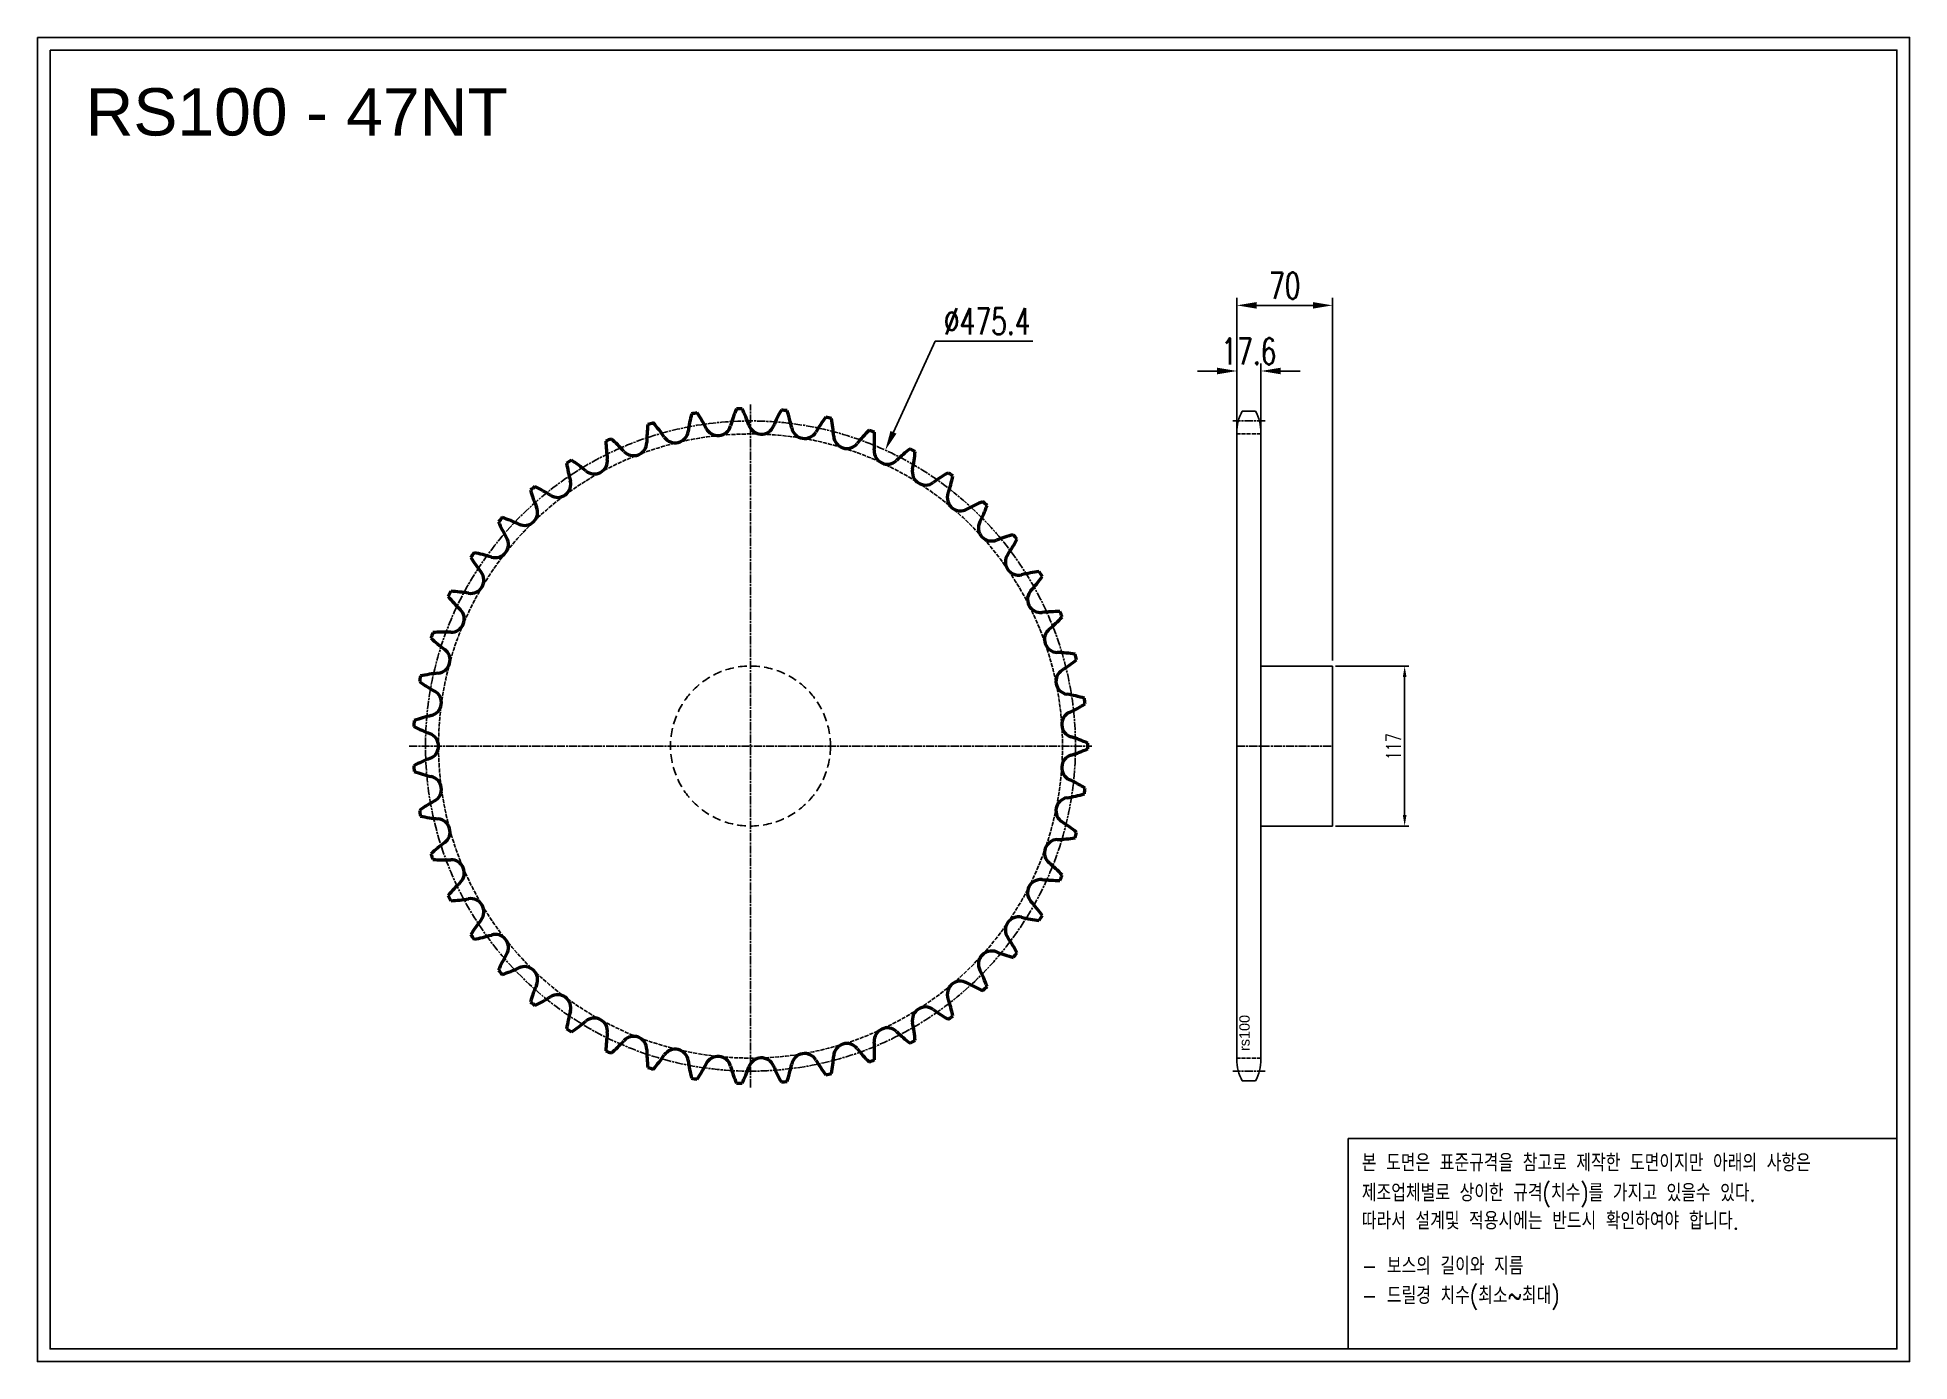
# Model space of a CAD drawing. Header units: millimetres. Extents: x -9238 to -7869, y 18395 to 19363.
import ezdxf

# ---------------------------------------------------------------- set-up
doc = ezdxf.new("R2010")
doc.units = ezdxf.units.MM
for name, pattern in [('AM_ISO02W050', [7.5, 6, -1.5]), ('AM_ISO02W050x2', [3.75, 3, -0.75]), ('AM_ISO08W050', [18, 12, -1.5, 3, -1.5]), ('AM_ISO08W050x2', [9, 6, -0.75, 1.5, -0.75]), ('HIDDEN', [9.525, 6.35, -3.175])]:
    doc.linetypes.add(name, pattern=pattern)
for name, color, linetype, lineweight in [('AM_0N', 7, 'Continuous', 50), ('AM_3N', 6, 'AM_ISO02W050', 25), ('AM_7', 4, 'AM_ISO08W050', 25), ('AM_7N', 4, 'AM_ISO08W050', 25)]:
    doc.layers.add(name, color=color, linetype=linetype, lineweight=lineweight)
doc.layers.add('HL', color=2, linetype='HIDDEN')
doc.layers.add('S-DIM', color=7, linetype='Continuous')
doc.styles.add('HAN', font='ROMANS.shx', dxfattribs={"width": 0.7, "bigfont": 'whgtxt.shx'})
doc.styles.add('HSG', font='SIMPLEX.shx', dxfattribs={"width": 0.7, "bigfont": 'HSG.shx'})
doc.styles.get("Standard").update_dxf_attribs({"font": 'arial.ttf'})
doc.dimstyles.new('APP23', dxfattribs={"dimscale": 4.5, "dimtxt": 2.4, "dimasz": 1.8, "dimexe": 0.7, "dimexo": 0.5, "dimgap": 0.6, "dimtad": 1, "dimtoh": 1, "dimdec": 1, "dimrnd": 0.01, "dimzin": 9, "dimdsep": 46, "dimtxsty": 'HSG', "dimcen": 0, "dimclrd": 1, "dimclre": 1, "dimclrt": 256, "dimazin": 2, "dimtp": 1, "dimtm": 1, "dimtfac": 0.5, "dimtdec": 1, "dimtix": 1, "dimtofl": 0, "dimtmove": 0, "dimatfit": 3, "dimfxl": 0, "dimtvp": 1, "dimtolj": 2, "dimlwd": -1, "dimlwe": -1, "dimarcsym": 0})
doc.dimstyles.new('APP32', dxfattribs={"dimscale": 8, "dimtxt": 2.4, "dimasz": 1.8, "dimexe": 0.7, "dimexo": 0.5, "dimgap": 0.6, "dimtad": 1, "dimtoh": 1, "dimdec": 1, "dimrnd": 0.01, "dimzin": 9, "dimdsep": 46, "dimtxsty": 'HSG', "dimcen": 0, "dimclrd": 1, "dimclre": 1, "dimclrt": 256, "dimazin": 2, "dimtp": 1, "dimtm": 1, "dimtfac": 0.5, "dimtdec": 1, "dimtofl": 0, "dimtmove": 0, "dimatfit": 3, "dimfxl": 0, "dimtvp": 1, "dimtolj": 2, "dimlwd": -1, "dimlwe": -1, "dimarcsym": 0})

# ---------------------------------------------------------------- blocks, each defined once
blk = doc.blocks.new('*D1')
at = {"layer": 'Defpoints', "color": 0, "transparency": 16777216}
for p in [(-8290.7, 18903.7), (-8290.7, 18786.7), (-8238, 18786.7)]:
    blk.add_point(p, dxfattribs=at)
at = {"layer": 'S-DIM', "color": 1, "transparency": 16777216}
for p, q in [((-8288.5, 18903.7), (-8234.8, 18903.7)), ((-8238, 18895.6), (-8238, 18794.8)), ((-8288.5, 18786.7), (-8234.8, 18786.7))]:
    blk.add_line(p, q, dxfattribs=at)
for points in [[(-8239.3, 18895.6), (-8236.6, 18895.6), (-8238, 18903.7)], [(-8239.3, 18794.8), (-8236.6, 18794.8), (-8238, 18786.7)]]:
    blk.add_solid(points, dxfattribs=at)
at = {"layer": 'S-DIM', "transparency": 16777216, "insert": (-8246.1, 18844.8), "char_height": 10.8, "attachment_point": 5, "rotation": 90, "style": 'HSG'}
blk.add_mtext('\\A2;117', dxfattribs=at)
blk = doc.blocks.new('*D2')
at = {"layer": 'Defpoints', "color": 0, "transparency": 16777216}
for p in [(-8343.1, 19119.4), (-8360.7, 19073.4), (-8343.1, 19073.4)]:
    blk.add_point(p, dxfattribs=at)
at = {"layer": 'S-DIM', "color": 1, "transparency": 16777216}
for p, q in [((-8375.1, 19119.4), (-8389.5, 19119.4)), ((-8360.7, 19077.4), (-8360.7, 19125)), ((-8343.1, 19077.4), (-8343.1, 19125)), ((-8328.7, 19119.4), (-8314.3, 19119.4))]:
    blk.add_line(p, q, dxfattribs=at)
for points in [[(-8375.1, 19121.8), (-8375.1, 19117), (-8360.7, 19119.4)], [(-8328.7, 19121.8), (-8328.7, 19117), (-8343.1, 19119.4)]]:
    blk.add_solid(points, dxfattribs=at)
at = {"layer": 'S-DIM', "transparency": 16777216, "insert": (-8351.9, 19133.8), "char_height": 19.2, "attachment_point": 5, "style": 'HSG'}
blk.add_mtext('\\A2;17.6', dxfattribs=at)
blk = doc.blocks.new('*D3')
at = {"layer": 'Defpoints', "color": 0, "transparency": 16777216}
for p in [(-8290.7, 19167.4), (-8360.7, 19073.4), (-8290.7, 18903.7)]:
    blk.add_point(p, dxfattribs=at)
at = {"layer": 'S-DIM', "color": 1, "transparency": 16777216}
for p, q in [((-8360.7, 19077.4), (-8360.7, 19173)), ((-8290.7, 18907.7), (-8290.7, 19173)), ((-8346.3, 19167.4), (-8305.1, 19167.4))]:
    blk.add_line(p, q, dxfattribs=at)
for points in [[(-8346.3, 19169.8), (-8346.3, 19165), (-8360.7, 19167.4)], [(-8305.1, 19169.8), (-8305.1, 19165), (-8290.7, 19167.4)]]:
    blk.add_solid(points, dxfattribs=at)
at = {"layer": 'S-DIM', "transparency": 16777216, "insert": (-8325.7, 19181.8), "char_height": 19.2, "attachment_point": 5, "style": 'HSG'}
blk.add_mtext('\\A2;70', dxfattribs=at)
blk = doc.blocks.new('*D4')
at = {"layer": 'Defpoints', "color": 0, "transparency": 16777216}
for p in [(-8617.8, 19061.5), (-8815, 18629)]:
    blk.add_point(p, dxfattribs=at)
at = {"layer": 'S-DIM', "color": 1, "transparency": 16777216}
for p, q in [((-8581.4, 19141.3), (-8611.8, 19074.6)), ((-8510, 19141.3), (-8581.4, 19141.3))]:
    blk.add_line(p, q, dxfattribs=at)
blk.add_solid([(-8614, 19075.6), (-8609.6, 19073.6), (-8617.8, 19061.5)], dxfattribs=at)
at = {"layer": 'S-DIM', "transparency": 16777216, "insert": (-8543.3, 19155.7), "char_height": 19.2, "attachment_point": 5, "style": 'HSG'}
blk.add_mtext('\\A2;∅475.4', dxfattribs=at)
blk = doc.blocks.new('notice1')
at = {"color": 4}
blk.add_lwpolyline([(-22142.12, 1735.9), (-22053.8, 1735.9), (-22053.8, 1702.07), (-22142.12, 1702.07)], close=True, dxfattribs=at)
at = {"color": 4, "style": 'HAN', "width": 0.8}
for s, p in [('본 도면은 표준규격을 참고로 제작한 도면이지만 아래의 사항은', (-22139.9, 1730.62)), ('제조업체별로 상이한 규격(치수)를 가지고 있을수 있다.', (-22139.9, 1725.78)), ('따라서 설계및 적용시에는 반드시 확인하여야 합니다.', (-22139.9, 1721.28)), ('- 보스의 길이와 지름', (-22139.9, 1714.03)), ('- 드릴경 치수(최소~최대)', (-22139.9, 1709.27))]:
    blk.add_text(s, height=2.7949, dxfattribs=at).set_placement(p)

msp = doc.modelspace()

# ---------------------------------------------------------------- linework, layer by layer
for p, q in [((-8347.08, 19090.13), (-8356.73, 19090.13)), ((-8360.7, 19074.23), (-8360.7, 18616.2)), ((-8343.1, 19074.23), (-8343.1, 18616.2)), ((-8343.1, 18903.71), (-8290.7, 18903.71)), ((-8290.7, 18903.71), (-8290.7, 18786.71)), ((-8290.7, 18786.71), (-8343.1, 18786.71)), ((-8347.08, 18600.3), (-8356.73, 18600.3))]:
    msp.add_line(p, q)
for points in [[(-9237.87, 19363.27), (-7868.72, 19363.27), (-7868.72, 18395.18), (-9237.87, 18395.18)], [(-9228.65, 19354.05), (-7877.94, 19354.05), (-7877.94, 18404.4), (-9228.65, 18404.4)]]:
    msp.add_lwpolyline(points, close=True)
for centre, start, end in [((-8326.9, 19074.23), 151.93881, 180), ((-8376.9, 19074.23), 0, 28.06119), ((-8326.9, 18616.2), 180, 208.06119), ((-8376.9, 18616.2), 331.93881, 0)]:
    msp.add_arc(centre, 33.8, start, end)
at = {"layer": 'AM_0N'}
for centre, radius, start, end in [((-8650.92, 19060.52), 112.01, 165.75228, 172.44681), ((-8716.38, 18845.21), 246.67, 99.08383, 100.0651), ((-8848.85, 19027.14), 112.01, 26.70213, 33.39666), ((-8622.81, 19049.87), 112.01, 158.0927, 164.78723), ((-8716.38, 18845.21), 246.67, 91.42426, 92.40553), ((-8823.42, 19043.17), 112.01, 19.04255, 25.73708), ((-8596.37, 19035.58), 112.01, 150.43313, 157.12766), ((-8716.38, 18845.21), 246.67, 83.76469, 84.74595), ((-8796.08, 19055.67), 112.01, 11.38298, 18.07751), ((-8680.21, 19067.32), 112.01, 173.41185, 180.10638), ((-8716.38, 18845.21), 246.67, 106.74341, 107.72468), ((-8871.91, 19007.86), 112.01, 34.3617, 41.05623), ((-8771.5, 19076.51), 9.62, 214.3617, 352.44681), ((-8740.18, 19081.79), 9.62, 206.70213, 344.78723), ((-8708.44, 19082.85), 9.62, 199.04255, 337.12766), ((-8676.84, 19079.67), 9.62, 191.38298, 329.46809), ((-8572.07, 19017.88), 112.01, 142.77355, 149.46809), ((-8716.38, 18845.21), 246.67, 76.10511, 77.08638), ((-8767.32, 19064.41), 112.01, 3.7234, 10.41793), ((-8550.34, 18997.11), 112.01, 135.11398, 141.80851), ((-8716.38, 18845.21), 246.67, 68.44554, 69.4268), ((-8737.64, 19069.24), 112.01, 356.06383, 2.75836), ((-8716.38, 18845.21), 246.67, 114.40298, 115.38425), ((-8710.13, 19070.16), 112.01, 181.07143, 187.76596), ((-8892.2, 18985.68), 112.01, 42.02128, 48.71581), ((-8801.84, 19067.1), 9.62, 222.02128, 0.10638), ((-8645.94, 19072.31), 9.62, 183.7234, 321.80851), ((-8616.3, 19060.89), 9.62, 176.06383, 314.14894), ((-8531.58, 18973.62), 112.01, 127.45441, 134.14894), ((-8716.38, 18845.21), 246.67, 60.78596, 61.76723), ((-8707.59, 19070.08), 112.01, 348.40426, 355.09879), ((-8716.38, 18845.21), 246.67, 122.06256, 123.04383), ((-8740.17, 19068.99), 112.01, 188.731, 195.42553), ((-8909.35, 18960.99), 112.01, 49.68085, 56.37538), ((-8830.65, 19053.73), 9.62, 229.68085, 7.76596), ((-8588.44, 19045.63), 9.62, 168.40426, 306.48936), ((-8516.11, 18947.84), 112.01, 119.79483, 126.48936), ((-8716.38, 18845.21), 246.67, 53.12639, 54.10765), ((-8716.38, 18845.21), 246.67, 129.72213, 130.7034), ((-8769.79, 19063.82), 112.01, 196.39058, 203.08511), ((-8923.06, 18934.23), 112.01, 57.34043, 64.03496), ((-8857.42, 19036.64), 9.62, 237.34043, 15.42553), ((-8677.7, 19066.9), 112.01, 340.74468, 347.43921), ((-8881.68, 19016.13), 9.62, 245, 23.08511), ((-8562.87, 19026.79), 9.62, 160.74468, 298.82979), ((-8504.22, 18920.23), 112.01, 112.13526, 118.82979), ((-8648.5, 19059.77), 112.01, 333.08511, 339.77964), ((-8716.38, 18845.21), 246.67, 45.46681, 46.44808), ((-8716.38, 18845.21), 246.67, 137.38171, 138.36297), ((-8798.45, 19054.75), 112.01, 204.05015, 210.74468), ((-8933.09, 18905.89), 112.01, 65, 71.69453), ((-8540.04, 19004.71), 9.62, 153.08511, 291.17021), ((-8902.99, 18992.57), 9.62, 252.65957, 30.74468), ((-8496.11, 18891.28), 112.01, 104.47568, 111.17021), ((-8620.51, 19048.81), 112.01, 325.42553, 332.12006), ((-8716.38, 18845.21), 246.67, 37.80724, 38.78851), ((-8716.38, 18845.21), 246.67, 145.04128, 146.02255), ((-8825.64, 19041.95), 112.01, 211.70972, 218.40426), ((-8939.24, 18876.47), 112.01, 72.65957, 79.35411), ((-8520.36, 18979.78), 9.62, 145.42553, 283.51064), ((-8920.96, 18966.39), 9.62, 260.31915, 38.40426), ((-8491.94, 18861.51), 112.01, 96.81611, 103.51064), ((-8594.23, 19034.21), 112.01, 317.76596, 324.46049), ((-8716.38, 18845.21), 246.67, 30.14766, 31.12893), ((-8716.38, 18845.21), 246.67, 152.70086, 153.68212), ((-8850.89, 19025.63), 112.01, 219.3693, 226.06383), ((-8941.42, 18846.48), 112.01, 80.31915, 87.01368), ((-8504.17, 18952.45), 9.62, 137.76596, 275.85106), ((-8935.29, 18938.04), 9.62, 267.97872, 46.06383), ((-8491.77, 18831.45), 112.01, 89.15653, 95.85106), ((-8570.13, 19016.24), 112.01, 310.10638, 316.80091), ((-8716.38, 18845.21), 246.67, 22.48809, 23.46936), ((-8716.38, 18845.21), 246.67, 160.36043, 161.3417), ((-8873.74, 19006.09), 112.01, 227.02887, 233.7234), ((-8939.58, 18816.48), 112.01, 87.97872, 94.67325), ((-8491.77, 18923.21), 9.62, 130.10638, 268.19149), ((-8945.71, 18908.03), 9.62, 275.6383, 53.7234), ((-8495.61, 18801.64), 112.01, 81.49696, 88.19149), ((-8548.64, 18995.22), 112.01, 302.44681, 309.14134), ((-8716.38, 18845.21), 246.67, 14.82852, 15.80978), ((-8716.38, 18845.21), 246.67, 168.02, 169.00127), ((-8933.76, 18786.99), 112.01, 95.6383, 102.33283), ((-8483.38, 18892.58), 9.62, 122.44681, 260.53191), ((-8893.78, 18983.68), 112.01, 234.68845, 241.38298), ((-8952.03, 18876.91), 9.62, 283.29787, 61.38298), ((-8503.39, 18772.6), 112.01, 73.83738, 80.53191), ((-8924.06, 18758.53), 112.01, 103.29787, 109.9924), ((-8479.14, 18861.1), 9.62, 114.78723, 252.87234), ((-8530.14, 18971.52), 112.01, 294.78723, 301.48176), ((-8716.38, 18845.21), 246.67, 7.16894, 8.15021), ((-8716.38, 18845.21), 246.67, 175.67958, 176.66085), ((-8910.65, 18958.8), 112.01, 242.34802, 249.04255), ((-8954.15, 18845.21), 9.62, 290.95745, 69.04255), ((-8514.96, 18744.86), 112.01, 66.17781, 72.87234), ((-8514.96, 18945.57), 112.01, 287.12766, 293.82219), ((-8716.38, 18845.21), 246.67, 359.50937, 0.49063), ((-8910.65, 18731.63), 112.01, 110.95745, 117.65198), ((-8716.38, 18845.21), 246.67, 183.33915, 184.32042), ((-8924.06, 18931.9), 112.01, 250.0076, 256.70213), ((-8479.14, 18829.33), 9.62, 107.12766, 245.21277), ((-8952.03, 18813.52), 9.62, 298.61702, 76.70213), ((-8530.14, 18718.91), 112.01, 58.51824, 65.21277), ((-8716.38, 18845.21), 246.67, 351.84979, 352.83106), ((-8893.78, 18706.75), 112.01, 118.61702, 125.31155), ((-8483.38, 18797.85), 9.62, 99.46809, 237.55319), ((-8503.39, 18917.83), 112.01, 279.46809, 286.16262), ((-8716.38, 18845.21), 246.67, 190.99873, 191.98), ((-8933.76, 18903.44), 112.01, 257.66717, 264.3617), ((-8945.71, 18782.4), 9.62, 306.2766, 84.3617), ((-8548.64, 18695.21), 112.01, 50.85866, 57.55319), ((-8873.74, 18684.34), 112.01, 126.2766, 132.97113), ((-8491.77, 18767.22), 9.62, 91.80851, 229.89362), ((-8495.61, 18888.79), 112.01, 271.80851, 278.50304), ((-8716.38, 18845.21), 246.67, 344.19022, 345.17148), ((-8716.38, 18845.21), 246.67, 198.6583, 199.63957), ((-8939.58, 18873.95), 112.01, 265.32675, 272.02128), ((-8935.29, 18752.39), 9.62, 313.93617, 92.02128), ((-8570.13, 18674.19), 112.01, 43.19909, 49.89362), ((-8850.89, 18664.8), 112.01, 133.93617, 140.6307), ((-8504.17, 18737.98), 9.62, 84.14894, 222.23404), ((-8491.77, 18858.98), 112.01, 264.14894, 270.84347), ((-8716.38, 18845.21), 246.67, 336.53064, 337.51191), ((-8716.38, 18845.21), 246.67, 206.31788, 207.29914), ((-8941.42, 18843.94), 112.01, 272.98632, 279.68085), ((-8920.96, 18724.04), 9.62, 321.59574, 99.68085), ((-8594.23, 18656.22), 112.01, 35.53951, 42.23404), ((-8825.64, 18648.48), 112.01, 141.59574, 148.29028), ((-8520.36, 18710.65), 9.62, 76.48936, 214.57447), ((-8491.94, 18828.92), 112.01, 256.48936, 263.18389), ((-8716.38, 18845.21), 246.67, 328.87107, 329.85234), ((-8716.38, 18845.21), 246.67, 213.97745, 214.95872), ((-8939.24, 18813.96), 112.01, 280.64589, 287.34043), ((-8902.99, 18697.86), 9.62, 329.25532, 107.34043), ((-8620.51, 18641.62), 112.01, 27.87994, 34.57447), ((-8798.45, 18635.67), 112.01, 149.25532, 155.94985), ((-8540.04, 18685.72), 9.62, 68.82979, 206.91489), ((-8496.11, 18799.15), 112.01, 248.82979, 255.52432), ((-8716.38, 18845.21), 246.67, 321.21149, 322.19276), ((-8716.38, 18845.21), 246.67, 221.63703, 222.61829), ((-8933.09, 18784.54), 112.01, 288.30547, 295), ((-8881.68, 18674.3), 9.62, 336.91489, 115), ((-8648.5, 18630.66), 112.01, 20.22036, 26.91489), ((-8769.79, 18626.61), 112.01, 156.91489, 163.60942), ((-8923.06, 18756.2), 112.01, 295.96504, 302.65957), ((-8857.42, 18653.79), 9.62, 344.57447, 122.65957), ((-8562.87, 18663.64), 9.62, 61.17021, 199.25532), ((-8504.22, 18770.2), 112.01, 241.17021, 247.86474), ((-8716.38, 18845.21), 246.67, 313.55192, 314.53319), ((-8716.38, 18845.21), 246.67, 229.2966, 230.27787), ((-8740.17, 18621.44), 112.01, 164.57447, 171.269), ((-8588.44, 18644.8), 9.62, 53.51064, 191.59574), ((-8516.11, 18742.59), 112.01, 233.51064, 240.20517), ((-8677.7, 18623.53), 112.01, 12.56079, 19.25532), ((-8716.38, 18845.21), 246.67, 305.89235, 306.87361), ((-8716.38, 18845.21), 246.67, 236.95617, 237.93744), ((-8909.35, 18729.44), 112.01, 303.62462, 310.31915), ((-8830.65, 18636.7), 9.62, 352.23404, 130.31915), ((-8710.13, 18620.27), 112.01, 172.23404, 178.92857), ((-8616.3, 18629.53), 9.62, 45.85106, 183.93617), ((-8531.58, 18716.81), 112.01, 225.85106, 232.54559), ((-8707.59, 18620.35), 112.01, 4.90121, 11.59574), ((-8716.38, 18845.21), 246.67, 244.61575, 245.59702), ((-8892.2, 18704.75), 112.01, 311.28419, 317.97872), ((-8801.84, 18623.33), 9.62, 359.89362, 137.97872), ((-8680.21, 18623.11), 112.01, 179.89362, 186.58815), ((-8771.5, 18613.92), 9.62, 7.55319, 145.6383), ((-8645.94, 18618.12), 9.62, 38.19149, 176.2766), ((-8550.34, 18693.32), 112.01, 218.19149, 224.88602), ((-8737.64, 18621.19), 112.01, 357.24164, 3.93617), ((-8716.38, 18845.21), 246.67, 298.23277, 299.21404), ((-8716.38, 18845.21), 246.67, 252.27532, 253.25659), ((-8871.91, 18682.57), 112.01, 318.94377, 325.6383), ((-8650.92, 18629.91), 112.01, 187.55319, 194.24772), ((-8848.85, 18663.29), 112.01, 326.60334, 333.29787), ((-8740.18, 18608.64), 9.62, 15.21277, 153.29787), ((-8622.81, 18640.55), 112.01, 195.21277, 201.9073), ((-8823.42, 18647.26), 112.01, 334.26292, 340.95745), ((-8708.44, 18607.58), 9.62, 22.87234, 160.95745), ((-8596.37, 18654.85), 112.01, 202.87234, 209.56687), ((-8796.08, 18634.76), 112.01, 341.92249, 348.61702), ((-8676.84, 18610.76), 9.62, 30.53191, 168.61702), ((-8572.07, 18672.55), 112.01, 210.53191, 217.22645), ((-8767.32, 18626.02), 112.01, 349.58207, 356.2766), ((-8716.38, 18845.21), 246.67, 290.5732, 291.55446), ((-8716.38, 18845.21), 246.67, 259.9349, 260.91617), ((-8716.38, 18845.21), 246.67, 267.59447, 268.57574), ((-8716.38, 18845.21), 246.67, 275.25405, 276.23531), ((-8716.38, 18845.21), 246.67, 282.91362, 283.89489)]:
    msp.add_arc(centre, radius, start, end, dxfattribs=at)
at = {"layer": 'AM_3N', "linetype": 'AM_ISO02W050x2'}
for p, q in [((-8343.1, 19073.37), (-8360.7, 19073.37)), ((-8343.1, 18617.06), (-8360.7, 18617.06))]:
    msp.add_line(p, q, dxfattribs=at)
msp.add_circle((-8716.38, 18845.21), 228.15, dxfattribs=at)
at = {"layer": 'AM_7', "linetype": 'AM_ISO08W050x2'}
for p, q in [((-8340.1, 19082.89), (-8363.7, 19082.89)), ((-8360.7, 18845.21), (-8290.7, 18845.21)), ((-8340.1, 18607.54), (-8363.7, 18607.54))]:
    msp.add_line(p, q, dxfattribs=at)
msp.add_circle((-8716.38, 18845.21), 237.68, dxfattribs=at)
at = {"layer": 'AM_7N', "linetype": 'AM_ISO08W050x2'}
for p, q in [((-8716.38, 18595.54), (-8716.38, 19094.88)), ((-8966.05, 18845.21), (-8466.71, 18845.21))]:
    msp.add_line(p, q, dxfattribs=at)
at = {"layer": 'HL'}
msp.add_circle((-8716.38, 18845.21), 58.5, dxfattribs=at)

# ---------------------------------------------------------------- block references
at = {"xscale": 4.545147316469759, "yscale": 4.545147316469759, "zscale": 4.545147316469759}
msp.add_blockref('notice1', (92359.81, 10668.26), dxfattribs=at)

# ---------------------------------------------------------------- texts
msp.add_text('RS100 - 47NT', height=34.5744).set_placement((-9202.61, 19291.58))
at = {"insert": (-8358.88, 18622.19), "char_height": 7.56, "width": 32.5046, "attachment_point": 1, "rotation": 90}
msp.add_mtext('rs100', dxfattribs=at)

# ---------------------------------------------------------------- dimensions: what is measured, and where the dimension line sits
at = {"layer": 'S-DIM'}
dim = msp.add_linear_dim(base=(-8290.7, 19167.42), p1=(-8360.7, 19073.37), p2=(-8290.7, 18903.71), dimstyle='APP32', dxfattribs=at)
dim.commit()
dim.dimension.update_dxf_attribs({"geometry": '*D3', "text_midpoint": (-8325.7, 19181.82)})
dim = msp.add_diameter_dim_2p(p1=(-8815, 18628.96), p2=(-8617.77, 19061.47), dimstyle='APP32', dxfattribs=at)
dim.commit()
dim.dimension.update_dxf_attribs({"geometry": '*D4', "text_midpoint": (-8543.3, 19141.27), "dimtype": 131})
dim = msp.add_linear_dim(base=(-8343.1, 19119.42), p1=(-8360.7, 19073.37), p2=(-8343.1, 19073.37), dimstyle='APP32', dxfattribs=at)
dim.commit()
dim.dimension.update_dxf_attribs({"geometry": '*D2', "text_midpoint": (-8351.9, 19119.42), "dimtype": 128})
dim = msp.add_linear_dim(base=(-8237.97, 18786.71), p1=(-8290.7, 18903.71), p2=(-8290.7, 18786.71), angle=90, dimstyle='APP23', dxfattribs=at)
dim.commit()
dim.dimension.update_dxf_attribs({"geometry": '*D1', "text_midpoint": (-8237.97, 18844.81), "dimtype": 128})

doc.saveas('drawing.dxf')
